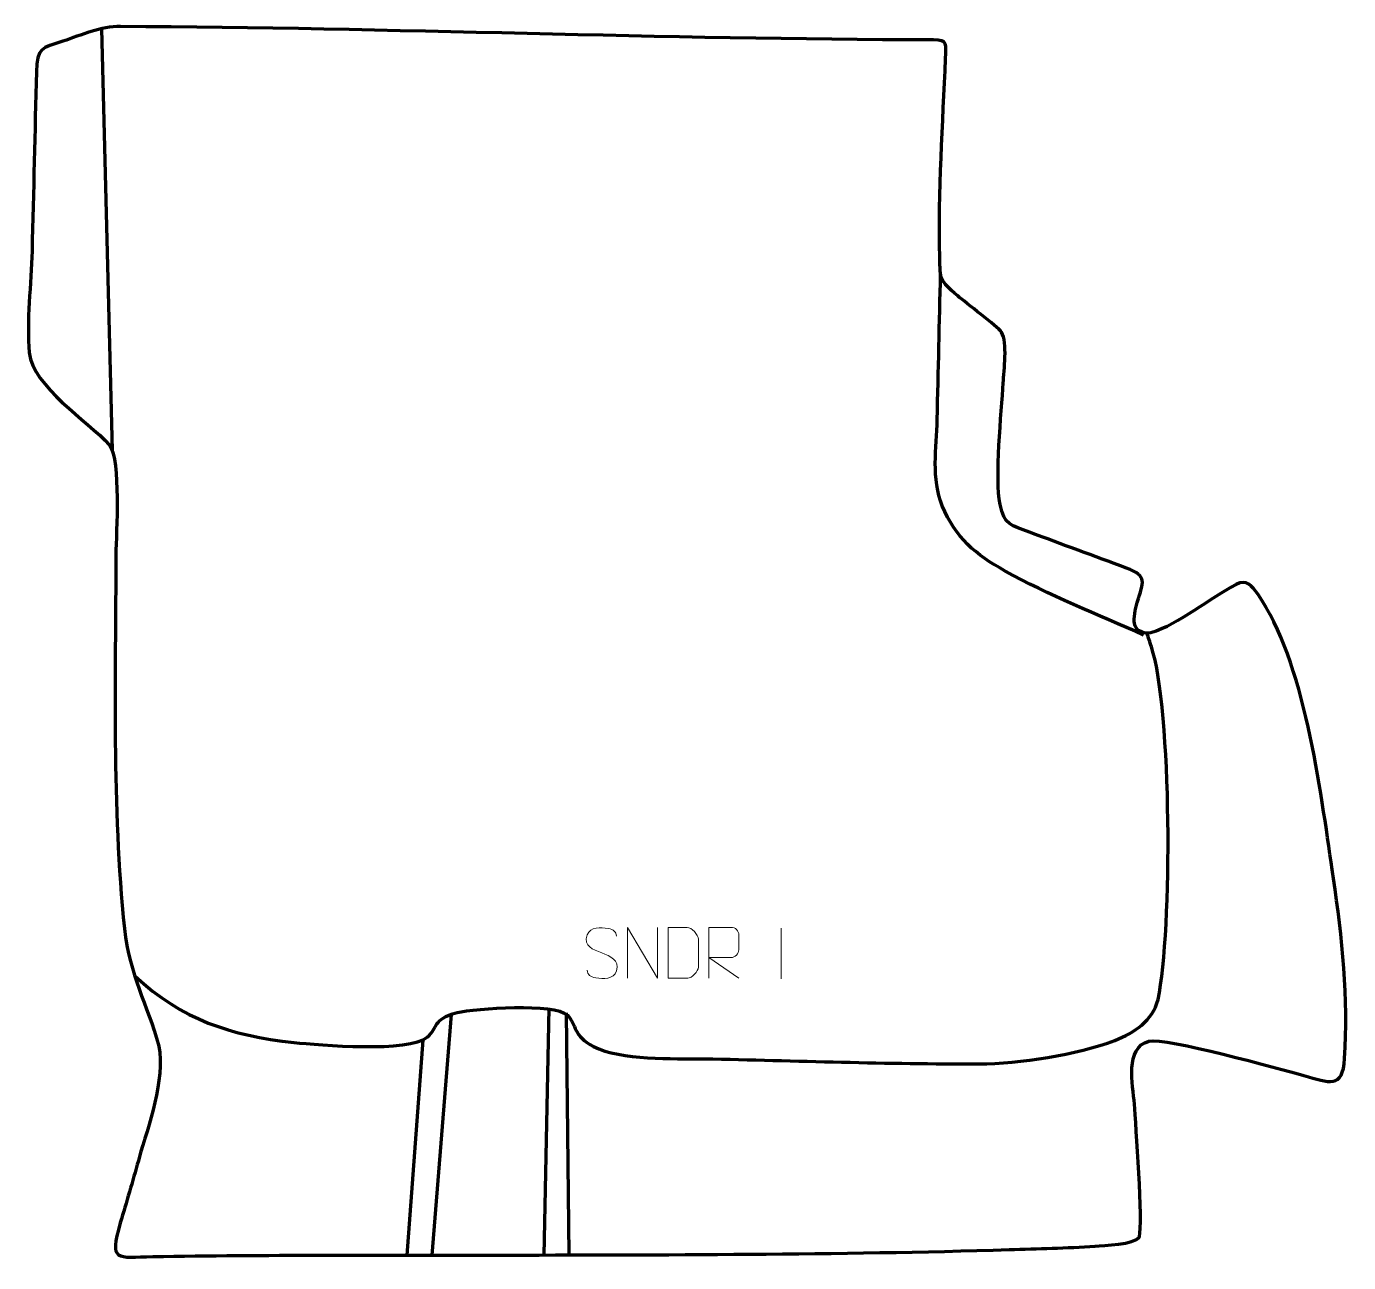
# Model space of a CAD drawing. Header units: millimetres. Extents: x -564 to 86, y 144 to 751.
import ezdxf

# ---------------------------------------------------------------- set-up
doc = ezdxf.new("R2010")
doc.units = ezdxf.units.MM
doc.header["$MEASUREMENT"] = 0
doc.layers.add('layer 2', color=7, linetype='Continuous')
doc.layers.add('layer 3', color=7, linetype='Continuous')

msp = doc.modelspace()

# ---------------------------------------------------------------- linework, layer by layer
at = {"layer": 'layer 2', "color": 142, "lineweight": 158}
for points in [[(-527.065, 749.5086), (-527.065, 749.5086), (-521.842, 542.5337), (-521.842, 542.5337)], [(-307.311, 268.5378), (-307.311, 268.5378), (-309.8235, 147.2203), (-309.8235, 147.2203)], [(-355.2048, 265.4397), (-355.2048, 265.4397), (-364.792, 147.1257), (-364.792, 147.1257)], [(-298.8439, 266.1565), (-298.8439, 266.1565), (-297.521, 147.2474), (-297.521, 147.2474)], [(-369.2288, 252.8169), (-369.2288, 252.8169), (-377.0953, 147.1276), (-377.0953, 147.1276)]]:
    msp.add_open_spline(points, degree=3, dxfattribs=at)
for points, knots in [([(-15.1477, 451.7635), (-37.3563, 461.5353), (-62.1356, 471.5371), (-83.2062, 483.1949), (-83.2062, 483.1949), (-97.5272, 491.1182), (-107.6109, 499.6697), (-114.0205, 515.214), (-114.0205, 515.214), (-119.4678, 528.4248), (-116.9238, 543.5695), (-116.5236, 557.6168), (-116.5236, 557.6168), (-115.9464, 581.4581), (-115.4731, 605.3015), (-114.8908, 629.1426)], [0, 0, 0, 0, 0.2, 0.2, 0.2, 0.2, 0.4, 0.4, 0.4, 0.4, 0.6, 0.6, 0.6, 0.6, 1, 1, 1, 1]), ([(-510.7101, 284.3411), (-487.1807, 262.7076), (-463.8939, 255.1061), (-432.5217, 251.6266), (-432.5217, 251.6266), (-420.046, 250.2904), (-375.6907, 246.6538), (-366.9753, 254.2081), (-366.9753, 254.2081), (-361.2829, 259.1421), (-364.9523, 262.7194), (-352.3607, 266.3556), (-352.3607, 266.3556), (-343.2832, 268.4424), (-304.2729, 271.1878), (-298.1731, 265.0091), (-298.1731, 265.0091), (-293.5988, 260.3756), (-295.4269, 254.8559), (-285.4277, 249.7116), (-285.4277, 249.7116), (-271.7002, 242.6493), (-246.4078, 243.7748), (-230.888, 243.6604), (-230.888, 243.6604), (-186.0315, 242.7098), (-140.9366, 240.991), (-96.0868, 241.107), (-96.0868, 241.107), (-75.9135, 241.1741), (-48.1345, 245.5513), (-29.2576, 252.6099), (-29.2576, 252.6099), (-19.6186, 256.5566), (-10.7036, 262.142), (-8.0198, 272.8144), (-8.0198, 272.8144), (-0.9704, 306.7278), (-1.2063, 415.2166), (-11.3174, 446.0108), (-11.3174, 446.0108), (-12.0554, 448.2585), (-12.7935, 450.5063), (-13.5316, 452.754)], [0, 0, 0, 0, 0.08333333, 0.08333333, 0.08333333, 0.08333333, 0.16666667, 0.16666667, 0.16666667, 0.16666667, 0.25, 0.25, 0.25, 0.25, 0.33333333, 0.33333333, 0.33333333, 0.33333333, 0.41666667, 0.41666667, 0.41666667, 0.41666667, 0.5, 0.5, 0.5, 0.5, 0.58333333, 0.58333333, 0.58333333, 0.58333333, 0.66666667, 0.66666667, 0.66666667, 0.66666667, 0.75, 0.75, 0.75, 0.75, 0.83333333, 0.83333333, 0.83333333, 0.83333333, 1, 1, 1, 1])]:
    msp.add_open_spline(points, degree=3, knots=knots, dxfattribs=at)
at = {"layer": 'layer 2', "color": 250, "lineweight": 9}
for points, knots in [([(-281.3013, 295.6789), (-285.5496, 297.1493), (-290.4577, 298.9451), (-288.4526, 304.4654), (-288.4526, 304.4654), (-286.9491, 308.6053), (-281.7355, 308.2168), (-278.1319, 307.6157), (-278.1319, 307.6157), (-275.2713, 307.1385), (-274.4066, 305.9253), (-274.096, 303.8412)], [0, 0, 0, 0, 0.25, 0.25, 0.25, 0.25, 0.5, 0.5, 0.5, 0.5, 1, 1, 1, 1]), ([(-268.6287, 283.2022), (-268.6287, 283.2022), (-268.6287, 308.1557), (-268.6287, 308.1557), (-268.6287, 308.1557), (-268.6287, 308.1557), (-253.9739, 283.2022), (-253.9739, 283.2022), (-253.9739, 283.2022), (-253.9739, 283.2022), (-253.9739, 308.1557), (-253.9739, 308.1557)], [0, 0, 0, 0, 0.25, 0.25, 0.25, 0.25, 0.5, 0.5, 0.5, 0.5, 1, 1, 1, 1]), ([(-248.6936, 283.2303), (-246.3618, 283.2307), (-241.4116, 283.2067), (-239.0801, 283.2064), (-239.0801, 283.2064), (-237.1551, 283.101), (-233.8365, 286.6426), (-233.8477, 288.6599), (-233.8477, 288.6599), (-233.8481, 294.43), (-233.8481, 296.5997), (-233.8477, 302.369), (-233.8477, 302.369), (-233.852, 304.5071), (-237.2265, 308.1672), (-239.3789, 308.1537), (-239.3789, 308.1537), (-241.7046, 308.1537), (-246.4289, 308.1537), (-248.755, 308.1537), (-248.755, 308.1537), (-248.7546, 302.4068), (-248.6933, 288.9776), (-248.6936, 283.2303)], [0, 0, 0, 0, 0.14285714, 0.14285714, 0.14285714, 0.14285714, 0.28571429, 0.28571429, 0.28571429, 0.28571429, 0.42857143, 0.42857143, 0.42857143, 0.42857143, 0.57142857, 0.57142857, 0.57142857, 0.57142857, 0.71428571, 0.71428571, 0.71428571, 0.71428571, 1, 1, 1, 1]), ([(-228.6334, 283.2022), (-228.6334, 283.2022), (-228.6334, 308.1557), (-228.6334, 308.1557), (-228.6334, 308.1557), (-225.0386, 308.1557), (-221.4431, 308.1557), (-217.8479, 308.1557), (-217.8479, 308.1557), (-215.5226, 308.118), (-213.9653, 306.628), (-213.9694, 304.2616), (-213.9694, 304.2616), (-213.9698, 302.2261), (-213.9698, 299.1667), (-213.9694, 297.1307), (-213.9694, 297.1307), (-213.9759, 295.2552), (-215.7882, 293.3134), (-217.7977, 293.2943), (-217.7977, 293.2943), (-217.7977, 293.2943), (-228.6334, 293.2943), (-228.6334, 293.2943), (-228.6334, 293.2943), (-228.6334, 293.2943), (-213.9787, 283.2022), (-213.9787, 283.2022)], [0, 0, 0, 0, 0.125, 0.125, 0.125, 0.125, 0.25, 0.25, 0.25, 0.25, 0.375, 0.375, 0.375, 0.375, 0.5, 0.5, 0.5, 0.5, 0.625, 0.625, 0.625, 0.625, 0.75, 0.75, 0.75, 0.75, 1, 1, 1, 1]), ([(-281.3013, 295.6788), (-277.2827, 294.0321), (-272.2532, 292.1438), (-274.0872, 286.7835), (-274.0872, 286.7835), (-275.547, 282.5171), (-280.4578, 282.7738), (-284.1839, 283.3285), (-284.1839, 283.3285), (-286.9339, 283.7383), (-288.1548, 284.9518), (-288.5328, 287.064)], [0, 0, 0, 0, 0.25, 0.25, 0.25, 0.25, 0.5, 0.5, 0.5, 0.5, 1, 1, 1, 1])]:
    msp.add_open_spline(points, degree=3, knots=knots, dxfattribs=at)
msp.add_open_spline([(-193.2155, 307.7814), (-193.2155, 307.7814), (-193.2155, 282.8073), (-193.2155, 282.8073)], degree=3, dxfattribs=at)
at = {"layer": 'layer 3', "color": 242, "lineweight": 158}
msp.add_open_spline([(-545.9481, 743.4404), (-537.1046, 746.4616), (-527.0296, 750.7004), (-517.7014, 750.6569), (-517.7014, 750.6569), (-384.5746, 750.0365), (-251.3264, 744.2417), (-118.3993, 744.0906), (-118.3993, 744.0906), (-111.3637, 744.0825), (-112.1061, 742.0532), (-112.4101, 734.9713), (-112.4101, 734.9713), (-113.7975, 703.0941), (-116.0428, 669.0863), (-115.2862, 637.3656), (-115.2862, 637.3656), (-115.0163, 626.0491), (-115.5273, 626.2412), (-106.4781, 618.3771), (-106.4781, 618.3771), (-102.4407, 614.8685), (-87.0804, 603.4097), (-84.8966, 600.5179), (-84.8966, 600.5179), (-81.8903, 595.3796), (-83.7842, 581.8589), (-84.12, 575.6398), (-84.12, 575.6398), (-84.9277, 561.1313), (-88.307, 528.4258), (-85.6745, 515.8349), (-85.6745, 515.8349), (-83.587, 505.8504), (-80.362, 505.7278), (-71.1539, 502.2739), (-71.1539, 502.2739), (-55.3048, 496.3298), (-39.4572, 490.5529), (-23.5958, 484.6768), (-23.5958, 484.6768), (-12.9109, 480.4181), (-15.3725, 478.2271), (-18.2607, 467.7573), (-18.2607, 467.7573), (-20.1762, 460.8134), (-22.1468, 451.9918), (-11.5386, 452.7863), (-11.5386, 452.7863), (2.2263, 457.1209), (17.4668, 469.902), (30.3593, 476.6255), (30.3593, 476.6255), (35.4823, 479.2972), (37.9506, 475.9247), (41.0416, 471.599), (41.0416, 471.599), (63.6657, 439.9379), (71.8287, 375.1225), (77.4692, 336.5139), (77.4692, 336.5139), (77.6784, 335.0815), (77.8891, 333.6494), (78.1002, 332.2173), (78.1002, 332.2173), (82.3698, 303.5787), (85.5091, 272.7454), (83.5844, 243.7981), (83.5844, 243.7981), (82.5672, 228.4997), (76.2327, 231.8739), (63.5021, 235.4), (63.5021, 235.4), (51.7731, 238.592), (-4.798, 254.4301), (-12.5168, 252.2962), (-12.5168, 252.2962), (-24.6406, 248.9444), (-20.3568, 230.969), (-19.6825, 221.365), (-19.6825, 221.365), (-19.0004, 211.6496), (-15.3363, 162.1474), (-17.2478, 156.3326), (-17.2478, 156.3326), (-17.2478, 156.3326), (-17.3872, 155.9789), (-17.3872, 155.9789), (-17.3872, 155.9789), (-19.3981, 152.3768), (-35.0046, 151.9332), (-38.9443, 151.6426), (-38.9443, 151.6426), (-53.0057, 150.6053), (-67.0945, 150.3024), (-81.182, 149.8792), (-81.182, 149.8792), (-165.6661, 147.2653), (-251.2321, 147.3817), (-335.795, 147.1595), (-335.795, 147.1595), (-390.9576, 147.0146), (-446.6549, 147.446), (-501.7711, 146.4565), (-501.7711, 146.4565), (-519.5324, 146.1376), (-523.5152, 143.5178), (-517.7804, 163.0217), (-517.7804, 163.0217), (-514.801, 173.1548), (-511.7548, 183.3478), (-508.9037, 193.5117), (-508.9037, 193.5117), (-508.9037, 193.5117), (-508.5038, 194.9375), (-508.5038, 194.9375), (-508.5038, 194.9375), (-503.9992, 210.8318), (-495.763, 233.457), (-498.7984, 249.7426), (-498.7984, 249.7426), (-504.8009, 271.2964), (-513.0613, 284.0311), (-515.7894, 307.5801), (-515.7894, 307.5801), (-521.9609, 367.5693), (-520.0682, 430.8231), (-519.9522, 491.2494), (-519.9522, 491.2494), (-519.7999, 502.3211), (-517.4453, 537.0941), (-523.0846, 545.0291), (-523.0846, 545.0291), (-534.2606, 557.4516), (-560.5371, 573.5249), (-562.5324, 590.4632), (-562.5324, 590.4632), (-563.8779, 605.6061), (-561.5749, 624.5777), (-561.1475, 640.2954), (-561.1475, 640.2954), (-560.3536, 669.683), (-559.7147, 699.074), (-558.9674, 728.4627), (-558.9674, 728.4627), (-558.6626, 740.4146), (-556.4696, 739.9467), (-545.9481, 743.4404)], degree=3, knots=[0, 0, 0, 0, 0.02631579, 0.02631579, 0.02631579, 0.02631579, 0.05263158, 0.05263158, 0.05263158, 0.05263158, 0.07894737, 0.07894737, 0.07894737, 0.07894737, 0.10526316, 0.10526316, 0.10526316, 0.10526316, 0.13157895, 0.13157895, 0.13157895, 0.13157895, 0.15789474, 0.15789474, 0.15789474, 0.15789474, 0.18421053, 0.18421053, 0.18421053, 0.18421053, 0.21052632, 0.21052632, 0.21052632, 0.21052632, 0.23684211, 0.23684211, 0.23684211, 0.23684211, 0.26315789, 0.26315789, 0.26315789, 0.26315789, 0.28947368, 0.28947368, 0.28947368, 0.28947368, 0.31578947, 0.31578947, 0.31578947, 0.31578947, 0.34210526, 0.34210526, 0.34210526, 0.34210526, 0.36842105, 0.36842105, 0.36842105, 0.36842105, 0.39473684, 0.39473684, 0.39473684, 0.39473684, 0.42105263, 0.42105263, 0.42105263, 0.42105263, 0.44736842, 0.44736842, 0.44736842, 0.44736842, 0.47368421, 0.47368421, 0.47368421, 0.47368421, 0.5, 0.5, 0.5, 0.5, 0.52631579, 0.52631579, 0.52631579, 0.52631579, 0.55263158, 0.55263158, 0.55263158, 0.55263158, 0.57894737, 0.57894737, 0.57894737, 0.57894737, 0.60526316, 0.60526316, 0.60526316, 0.60526316, 0.63157895, 0.63157895, 0.63157895, 0.63157895, 0.65789474, 0.65789474, 0.65789474, 0.65789474, 0.68421053, 0.68421053, 0.68421053, 0.68421053, 0.71052632, 0.71052632, 0.71052632, 0.71052632, 0.73684211, 0.73684211, 0.73684211, 0.73684211, 0.76315789, 0.76315789, 0.76315789, 0.76315789, 0.78947368, 0.78947368, 0.78947368, 0.78947368, 0.81578947, 0.81578947, 0.81578947, 0.81578947, 0.84210526, 0.84210526, 0.84210526, 0.84210526, 0.86842105, 0.86842105, 0.86842105, 0.86842105, 0.89473684, 0.89473684, 0.89473684, 0.89473684, 0.92105263, 0.92105263, 0.92105263, 0.92105263, 0.94736842, 0.94736842, 0.94736842, 0.94736842, 1, 1, 1, 1], dxfattribs=at)

doc.saveas('drawing.dxf')
